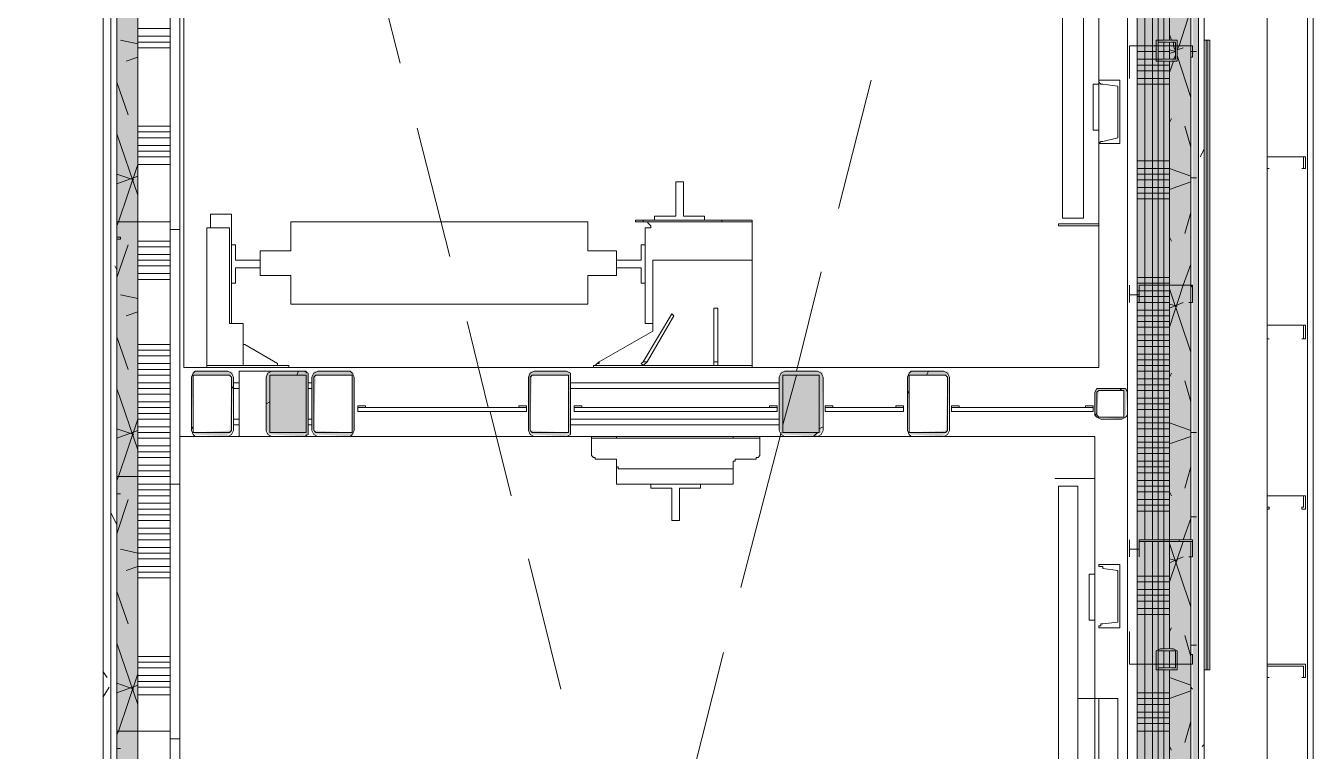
# Model space of a CAD drawing. Header units: metres. Extents: x 98 to 337, y -7 to 53.
# Drawn here: x 135.703 to 138.784, y 31.016 to 32.752 of the extents above; entities that cross this region are included whole.
import ezdxf

# ---------------------------------------------------------------- set-up
doc = ezdxf.new("R2010")
doc.units = ezdxf.units.M
doc.layers.add('PDF_Geometry', color=7, linetype='Continuous', lineweight=0, true_color=0xaaaaaa)
doc.layers.add('PDF_Solid Fills', color=7, linetype='Continuous', lineweight=0, true_color=0xffffff)

msp = doc.modelspace()

# ---------------------------------------------------------------- hatches: boundary and pattern name
at = {"layer": 'PDF_Solid Fills', "lineweight": 0, "transparency": 33554559}
h = msp.add_hatch(color=256, dxfattribs=at)
h.paths.add_polyline_path([(138.4495, 32.718), (138.4404, 32.7134), (138.4404, 32.6722), (138.4495, 32.6722), (138.4404, 32.6676), (138.4404, 31.5222), (138.4908, 31.5222), (138.4908, 35.5724), (138.4404, 35.5724), (138.4404, 34.0605), (138.4495, 34.0605), (138.4404, 34.0559), (138.4404, 34.0147), (138.4495, 34.0147), (138.4404, 34.0101), (138.4404, 32.718)])
h.paths.add_polyline_path([(138.4495, 27.055), (138.4404, 27.0504), (138.4404, 25.4835), (138.4908, 25.4835), (138.4908, 27.0962), (138.4404, 27.0962), (138.4404, 27.055)])
h.paths.add_polyline_path([(138.4495, 29.8774), (138.4404, 29.8728), (138.4404, 28.4433), (138.4495, 28.4433), (138.4404, 28.4387), (138.4404, 28.3975), (138.4495, 28.3975), (138.4404, 28.3929), (138.4404, 27.1008), (138.4908, 27.1008), (138.4908, 31.5176), (138.4404, 31.5176), (138.4404, 31.261), (138.4495, 31.261), (138.4404, 31.2565), (138.4404, 31.2152), (138.4495, 31.2152), (138.4404, 31.2107), (138.4404, 29.9232), (138.4495, 29.9232), (138.4404, 29.9186), (138.4404, 29.8774)])
h = msp.add_hatch(color=256, dxfattribs=at)
h.paths.add_polyline_path([(138.4495, 32.718), (138.4404, 32.7134), (138.4404, 32.6722), (138.4495, 32.6722), (138.4404, 32.6676), (138.4404, 31.5222), (138.4908, 31.5222), (138.4908, 35.5724), (138.4404, 35.5724), (138.4404, 34.0605), (138.4495, 34.0605), (138.4404, 34.0559), (138.4404, 34.0147), (138.4495, 34.0147), (138.4404, 34.0101), (138.4404, 32.718)])
h.paths.add_polyline_path([(138.4495, 27.055), (138.4404, 27.0504), (138.4404, 25.4835), (138.4908, 25.4835), (138.4908, 27.0962), (138.4404, 27.0962), (138.4404, 27.055)])
h.paths.add_polyline_path([(138.4495, 29.8774), (138.4404, 29.8728), (138.4404, 28.4433), (138.4495, 28.4433), (138.4404, 28.4387), (138.4404, 28.3975), (138.4495, 28.3975), (138.4404, 28.3929), (138.4404, 27.1008), (138.4908, 27.1008), (138.4908, 31.5176), (138.4404, 31.5176), (138.4404, 31.261), (138.4495, 31.261), (138.4404, 31.2565), (138.4404, 31.2152), (138.4495, 31.2152), (138.4404, 31.2107), (138.4404, 29.9232), (138.4495, 29.9232), (138.4404, 29.9186), (138.4404, 29.8774)])
for points in [[(138.4954, 25.4331), (138.5091, 25.4331), (138.5091, 35.5861), (138.4908, 35.5861), (138.4908, 35.5541), (138.4954, 35.5541)], [(135.9708, 26.1479), (135.9708, 34.8531), (135.9205, 34.8531), (135.9205, 26.0425), (135.9708, 26.0425), (135.9708, 26.1433), (135.9251, 26.1479)], [(135.9708, 26.1479), (135.9708, 34.8531), (135.9205, 34.8531), (135.9205, 26.0425), (135.9708, 26.0425), (135.9708, 26.1433), (135.9251, 26.1479)], [(136.3786, 31.7741), (136.3786, 31.9253), (136.2824, 31.9253), (136.2778, 31.9162), (136.2778, 31.7833), (136.2824, 31.7833), (136.2824, 31.7741), (136.2916, 31.7741), (136.3694, 31.7696), (136.3694, 31.7741)], [(136.4886, 31.9208), (136.484, 31.9253), (136.3924, 31.9253), (136.3878, 31.9162), (136.3878, 31.7833), (136.3924, 31.7879), (136.397, 31.9162), (136.484, 31.9162), (136.484, 31.7787), (136.397, 31.7833), (136.3924, 31.7833), (136.3924, 31.7741), (136.4016, 31.7741), (136.4795, 31.7696), (136.4795, 31.7741), (136.4886, 31.7741)], [(137.0063, 31.7741), (137.0063, 31.9253), (136.9101, 31.9253), (136.9056, 31.9162), (136.9056, 31.7833), (136.9101, 31.7879), (136.9147, 31.9162), (137.0017, 31.9162), (137.0017, 31.7787), (136.9147, 31.7833), (136.9101, 31.7833), (136.9101, 31.7741), (136.9192, 31.7741), (136.9972, 31.7696), (136.9972, 31.7741)], [(137.6111, 31.9208), (137.6065, 31.9253), (137.5103, 31.9253), (137.5057, 31.9162), (137.5057, 31.7833), (137.5103, 31.7833), (137.5103, 31.7741), (137.5194, 31.7741), (137.5974, 31.7696), (137.5974, 31.7741), (137.6065, 31.7787)]]:
    msp.add_hatch(color=256, dxfattribs=at).paths.add_polyline_path(points)
h = msp.add_hatch(color=256, dxfattribs=at)
h.paths.add_polyline_path([(138.4175, 29.9232), (138.4404, 29.9232), (138.4404, 31.2107), (138.4175, 31.2152), (138.4404, 31.2152), (138.4404, 31.2565), (138.4175, 31.261), (138.4404, 31.261), (138.4404, 32.6676), (138.4175, 32.6722), (138.4404, 32.6722), (138.4404, 32.7134), (138.4175, 32.718), (138.4404, 32.718), (138.4404, 34.0101), (138.4175, 34.0147), (138.4404, 34.0147), (138.4404, 34.0559), (138.4175, 34.0605), (138.4404, 34.0605), (138.4404, 35.522), (138.3625, 35.522), (138.3625, 27.1008), (138.4404, 27.1008), (138.4404, 28.3929), (138.4175, 28.3975), (138.4404, 28.3975), (138.4404, 28.4387), (138.4175, 28.4433), (138.4404, 28.4433), (138.4404, 29.8728), (138.4175, 29.8774), (138.4404, 29.8774), (138.4404, 29.9186)])
h.paths.add_polyline_path([(138.4404, 27.0962), (138.3625, 27.0962), (138.3625, 25.5569), (138.4404, 25.5569), (138.4404, 27.0504), (138.4175, 27.055), (138.4404, 27.055)])
h = msp.add_hatch(color=256, dxfattribs=at)
h.paths.add_polyline_path([(138.4175, 29.9232), (138.4404, 29.9232), (138.4404, 31.2107), (138.4175, 31.2152), (138.4404, 31.2152), (138.4404, 31.2565), (138.4175, 31.261), (138.4404, 31.261), (138.4404, 32.6676), (138.4175, 32.6722), (138.4404, 32.6722), (138.4404, 32.7134), (138.4175, 32.718), (138.4404, 32.718), (138.4404, 34.0101), (138.4175, 34.0147), (138.4404, 34.0147), (138.4404, 34.0559), (138.4175, 34.0605), (138.4404, 34.0605), (138.4404, 35.522), (138.3625, 35.522), (138.3625, 27.1008), (138.4404, 27.1008), (138.4404, 28.3929), (138.4175, 28.3975), (138.4404, 28.3975), (138.4404, 28.4387), (138.4175, 28.4433), (138.4404, 28.4433), (138.4404, 29.8728), (138.4175, 29.8774), (138.4404, 29.8774), (138.4404, 29.9186)])
h.paths.add_polyline_path([(138.4404, 27.0962), (138.3625, 27.0962), (138.3625, 25.5569), (138.4404, 25.5569), (138.4404, 27.0504), (138.4175, 27.055), (138.4404, 27.055)])
h = msp.add_hatch(color=256, dxfattribs=at)
h.paths.add_polyline_path([(136.1037, 31.9162), (136.0991, 31.9162), (136.0991, 31.7833)])
h.paths.add_polyline_path([(136.1954, 31.7787), (136.1999, 31.9191), (136.1999, 31.9209), (136.1954, 31.9253), (136.1037, 31.9253), (136.1037, 31.9162), (136.1954, 31.9162), (136.1908, 31.7833), (136.1037, 31.7787), (136.1083, 31.7741), (136.1862, 31.7696), (136.1862, 31.7741)])
h = msp.add_hatch(color=256, dxfattribs=at)
h.paths.add_polyline_path([(137.8173, 31.9162), (137.8127, 31.9162), (137.8127, 31.7833)])
h.paths.add_polyline_path([(137.9135, 31.9208), (137.9089, 31.9253), (137.8173, 31.9253), (137.8173, 31.9162), (137.9089, 31.9162), (137.9043, 31.7833), (137.8173, 31.7787), (137.8219, 31.7741), (137.8997, 31.7696), (137.8997, 31.7741), (137.9089, 31.7787)])
h = msp.add_hatch(color=256, dxfattribs=at)
h.paths.add_polyline_path([(138.2663, 31.82), (138.2709, 31.8154), (138.2709, 31.82)])
h.paths.add_polyline_path([(138.335, 31.82), (138.3396, 31.8842), (138.2663, 31.8842), (138.2617, 31.8796), (138.2617, 31.82), (138.2663, 31.8245), (138.2709, 31.8796), (138.3305, 31.8796), (138.3305, 31.8154)])
h.paths.add_polyline_path([(138.2755, 31.8154), (138.3257, 31.8109), (138.3259, 31.8109), (138.3259, 31.8154)])

# ---------------------------------------------------------------- linework, layer by layer
at = {"layer": 'PDF_Geometry', "lineweight": 0}
for points in [[(138.7703, 26.8397), (138.7703, 34.2941), (138.7657, 34.2941), (138.7657, 35.5953), (138.6787, 35.5953), (138.7657, 35.5953), (138.7841, 35.5953), (138.7841, 35.6869), (138.7657, 35.6869), (138.477, 35.6869), (138.193, 35.6869), (138.1746, 35.6869), (138.1746, 35.5953), (138.6741, 35.5953)], [(138.5228, 25.5843), (138.5228, 35.6045), (138.3396, 35.6045), (135.3065, 35.6045), (135.3065, 35.5541), (135.3065, 35.4212), (135.334, 35.4212), (138.3396, 35.4212), (138.3396, 34.9356), (135.8884, 34.9356), (135.8884, 34.9172), (135.8884, 34.7523), (135.8884, 26.1433)], [(138.5228, 25.5843), (138.5228, 35.6045), (138.5092, 35.6045), (138.3396, 35.6045), (138.5092, 35.6045)], [(138.5228, 35.6045), (138.5228, 25.401), (138.5228, 35.6045)], [(138.6741, 28.3791), (138.6741, 27.9759), (138.6741, 27.5682), (138.6741, 27.165), (138.6741, 26.8397), (138.7841, 26.8397), (138.7841, 34.2941), (138.7841, 35.5953), (138.7657, 35.5953), (138.6787, 35.5953)], [(133.1577, 25.4148), (133.1577, 25.5247), (133.9687, 25.5247), (133.9687, 25.4148), (138.5092, 25.4148), (138.5092, 25.4331), (138.5092, 25.5843), (138.5092, 35.5861), (138.4908, 35.5861), (138.3396, 35.5861), (135.3065, 35.5861), (138.4908, 35.5861), (138.4908, 35.5724), (138.3441, 35.5724), (138.4404, 35.5724), (138.4404, 35.5541), (138.4404, 35.522), (138.3441, 35.522), (138.3625, 35.522), (138.3625, 35.4441), (138.3441, 35.4441), (138.3625, 35.4441), (138.3625, 34.9035), (138.3625, 34.8531)], [(138.3441, 35.5724), (138.4404, 35.5724), (138.4908, 35.5724), (138.4908, 35.5541), (138.4908, 34.963), (138.4908, 34.3491), (138.4908, 34.0238), (138.4908, 33.419), (138.4908, 32.7043), (138.4908, 32.1316), (138.4908, 31.5222), (138.4908, 32.1316), (138.4908, 32.7043), (138.4908, 33.419), (138.4908, 34.0238), (138.4908, 34.3491), (138.4908, 34.963), (138.4908, 35.5541), (138.4908, 35.5861), (138.5092, 35.5861), (138.5092, 25.4331)], [(138.4908, 31.5222), (138.4908, 32.1316), (138.4908, 32.7043), (138.4908, 33.419), (138.4908, 34.0238), (138.4908, 34.3491), (138.4908, 34.963), (138.4908, 35.5541), (138.4908, 35.5724), (138.4404, 35.5724), (138.4404, 35.5541), (138.4404, 34.0605), (138.4404, 35.522), (138.3625, 35.522), (138.3441, 35.522)], [(138.4404, 34.0605), (138.4404, 35.522), (138.3625, 35.522), (138.3625, 34.0238), (138.3625, 32.7043), (138.3625, 31.2243), (138.3625, 29.9094), (138.3625, 28.3975), (138.3625, 27.1008)], [(138.3808, 31.5222), (138.3808, 32.1316), (138.3808, 32.7043), (138.3808, 33.419), (138.3808, 34.0238), (138.3808, 34.3491), (138.3808, 34.963), (138.3808, 35.522)], [(138.3992, 31.5222), (138.3992, 32.1316), (138.3992, 32.7043), (138.3992, 33.419), (138.3992, 34.0238), (138.3992, 34.3491), (138.3992, 34.963), (138.3992, 35.522)], [(138.4129, 31.5222), (138.4129, 32.1316), (138.4129, 33.419), (138.4129, 34.3491), (138.4129, 34.963), (138.4129, 35.522)], [(138.3625, 25.9921), (138.3396, 25.9921), (138.3396, 25.9783), (138.3396, 25.96), (138.3396, 25.9783), (135.9067, 25.9783), (135.9067, 25.9921), (135.9067, 26.1433), (135.9067, 34.7523), (135.9067, 34.9035), (135.9067, 34.9172), (138.3396, 34.9172), (138.3396, 34.9356)], [(138.3396, 25.9783), (138.3396, 25.9921), (135.9205, 25.9921), (135.9205, 26.0425), (135.9205, 26.1433), (135.9205, 34.7523), (135.9205, 34.8531), (135.9205, 34.9035), (138.3396, 34.9035), (138.3396, 34.9172)], [(138.3396, 26.0425), (137.7119, 26.0425), (137.1025, 26.0425), (136.4932, 26.0425), (135.9708, 26.0425), (135.9708, 26.1203), (135.9708, 26.1433), (135.9708, 26.0425), (135.9251, 26.0425), (135.9205, 26.0425), (135.9205, 34.8531), (135.9708, 34.8531), (135.9708, 34.7523), (135.9708, 34.1154), (135.9708, 34.7523), (135.9708, 34.7752), (136.0487, 34.7752), (136.0487, 34.7523), (136.0487, 34.0971)], [(136.0717, 26.2211), (136.0717, 34.7523), (136.0487, 34.7523), (136.0487, 34.0971), (136.0487, 34.7523), (136.0487, 34.7752), (138.3396, 34.7752), (138.3396, 34.7523), (138.3396, 26.1479)], [(136.0717, 26.2211), (136.0717, 34.7523), (138.2663, 34.7523)], [(138.3396, 34.7523), (138.3396, 26.1479)], [(135.9708, 34.1109), (135.9708, 33.5015), (135.9708, 32.8921), (135.9708, 32.2827), (135.9708, 31.6734), (135.9708, 31.064), (135.9708, 30.4546), (135.9708, 29.8453), (135.9708, 29.2359), (135.9708, 28.6265), (135.9708, 28.0172), (135.9708, 27.4078)], [(138.4267, 32.718), (138.4267, 34.0101)], [(138.4404, 34.0101), (138.4404, 32.718)], [(138.6741, 33.2495), (138.6741, 32.8463), (138.6741, 32.4385), (138.6741, 32.0354), (138.6741, 31.6276), (138.6741, 31.2243), (138.6741, 30.8166), (138.6741, 30.4134)], [(138.1838, 32.8188), (138.1838, 33.1212), (138.1838, 32.3285)], [(138.2343, 32.3285), (138.2343, 32.8005), (138.2343, 33.1166), (138.2343, 32.2919), (138.1838, 32.2919), (138.1838, 33.1212), (138.1838, 32.8051)], [(136.5206, 32.97), (136.5985, 32.663)], [(136.0487, 32.2645), (136.0487, 32.8692)], [(135.9708, 32.7455), (136.0487, 32.7455)], [(135.9708, 32.7272), (136.0487, 32.7272)], [(135.9708, 32.7134), (136.0487, 32.7134)], [(135.9708, 32.6997), (136.0487, 32.6997)], [(138.4267, 32.6722), (138.4267, 32.7134)], [(138.4404, 32.7134), (138.4404, 32.7043), (138.4404, 32.6722)], [(138.5228, 32.718), (138.5274, 32.718), (138.532, 32.718), (138.5366, 32.718)], [(138.5228, 32.718), (138.5228, 31.2107)], [(138.5366, 31.2107), (138.5366, 32.718)], [(138.4083, 32.6905), (138.3625, 32.6905)], [(138.4404, 32.6722), (138.3625, 32.6722)], [(138.4404, 32.6905), (138.4129, 32.6905)], [(138.4267, 31.261), (138.4267, 32.6676)], [(138.4404, 32.6676), (138.4404, 31.261)], [(138.4404, 32.6584), (138.3625, 32.6584)], [(138.4404, 32.6447), (138.3625, 32.6447)], [(137.6478, 32.3148), (137.7257, 32.6218)], [(138.2709, 32.6126), (138.2709, 32.5027), (138.2709, 32.6126), (138.2663, 32.6126), (138.2571, 32.6126), (138.2571, 32.5027), (138.2663, 32.5027), (138.2709, 32.5027)], [(138.4404, 32.6264), (138.3625, 32.6264)], [(138.4404, 32.6126), (138.3625, 32.6126)], [(138.2709, 32.5943), (138.2709, 32.5989), (138.2709, 32.5943), (138.2709, 32.5622), (138.2709, 32.5576), (138.2709, 32.5622)], [(138.2709, 32.5439), (138.2709, 32.5485), (138.2709, 32.5439), (138.2709, 32.5118), (138.2709, 32.5072), (138.2709, 32.5118)], [(135.9708, 32.5118), (136.0487, 32.5118)], [(135.9708, 32.4981), (136.0487, 32.4981)], [(135.9708, 32.4843), (136.0487, 32.4843)], [(136.6398, 32.5072), (136.7177, 32.2002)], [(135.9708, 32.466), (136.0487, 32.466)], [(135.9708, 32.4523), (136.0487, 32.4523)], [(135.9708, 32.4385), (136.0487, 32.4385)], [(135.9708, 32.4202), (136.0487, 32.4202)], [(138.4404, 32.4294), (138.3625, 32.4294)], [(138.4404, 32.411), (138.3625, 32.411)], [(138.4404, 32.3973), (138.3625, 32.3973)], [(138.4404, 32.3835), (138.3625, 32.3835)], [(138.4404, 32.3652), (138.3625, 32.3652)], [(138.2709, 32.2965), (138.2709, 32.3377), (138.2709, 32.2965)], [(138.2709, 32.3377), (138.2709, 32.2965)], [(138.2709, 32.3377), (138.2709, 32.2965)], [(138.4404, 32.3515), (138.3625, 32.3515)], [(138.4404, 32.3377), (138.3625, 32.3377)], [(136.1954, 32.0399), (136.1954, 32.3011)], [(136.1403, 32.269), (136.1449, 32.269), (136.1495, 32.269), (136.1908, 32.269), (136.1495, 32.269), (136.1449, 32.269), (136.1403, 32.269), (136.1358, 32.269)], [(137.1987, 32.269), (137.1987, 32.2736), (137.1941, 32.2781), (137.1896, 32.2827), (137.1805, 32.2827), (137.1621, 32.2827), (137.1621, 32.2873), (137.1805, 32.2873), (137.1805, 32.2827)], [(137.3453, 32.2873), (137.3729, 32.2873), (137.4324, 32.2873), (137.4416, 32.2873), (137.4416, 32.2827), (137.3683, 32.2827), (137.1805, 32.2827), (137.1621, 32.2827), (137.1621, 32.2873), (137.1805, 32.2873), (137.3683, 32.2873), (137.4416, 32.2873), (137.4416, 32.2827), (137.4416, 32.2736), (137.4416, 32.2781), (137.4416, 32.2827), (137.4416, 32.2781), (137.4416, 32.2736), (137.4416, 32.0399), (137.4416, 32.2736), (137.4416, 32.2827), (137.4416, 32.2873), (137.4324, 32.2873), (137.3729, 32.2873), (137.3453, 32.2873), (137.3683, 32.2873), (137.4416, 32.2873), (137.4416, 32.2827), (137.4324, 32.2827), (137.3729, 32.2827), (137.3087, 32.2827), (137.2491, 32.2827), (137.1896, 32.2827), (137.1941, 32.2781), (137.1987, 32.2736)], [(137.1896, 32.269), (137.1941, 32.269), (137.1987, 32.269), (137.1941, 32.269), (137.1896, 32.269), (137.185, 32.269)], [(137.3683, 32.2827), (137.3683, 32.2873)], [(135.9708, 32.2369), (136.0487, 32.2369)], [(136.0487, 31.655), (136.0487, 32.2599)], [(135.9708, 32.2232), (136.0487, 32.2232)], [(135.9708, 32.2048), (136.0487, 32.2048)], [(135.9708, 32.1911), (136.0487, 32.1911)], [(135.9708, 32.1774), (136.0487, 32.1774)], [(137.4416, 31.9483), (137.4416, 31.9437), (137.4416, 31.9391), (137.4416, 31.9345), (137.4416, 31.9391), (137.4416, 31.9437), (137.4416, 31.9483), (137.4416, 32.1911), (137.2033, 32.1911), (137.2033, 32.0216), (137.075, 31.9483), (137.0704, 31.9437), (137.0659, 31.9391), (137.0613, 31.9391), (137.0659, 31.9391), (137.0704, 31.9437), (137.075, 31.9483), (137.075, 31.9437), (137.0704, 31.9437), (137.0659, 31.9391), (137.0613, 31.9391), (137.4416, 31.9391), (137.4416, 31.9345), (137.4416, 31.9391), (137.4416, 31.9437), (137.4416, 31.9483), (137.4416, 32.1911)], [(135.9708, 32.1591), (136.0487, 32.1591)], [(135.9708, 32.1453), (136.0487, 32.1453)], [(137.547, 31.9253), (137.6065, 32.1636)], [(138.4404, 32.1499), (138.3625, 32.1499)], [(137.185, 32.0399), (137.185, 32.1361), (137.185, 32.0399), (137.1896, 32.0399), (137.1941, 32.0399), (137.1987, 32.0399), (137.2033, 32.0399), (137.2033, 32.0216), (137.075, 31.9483), (137.075, 31.9437), (137.0704, 31.9437)], [(138.3441, 32.127), (138.3441, 32.1316), (138.3441, 32.127)], [(138.4404, 32.1361), (138.3625, 32.1361)], [(138.4404, 32.1178), (138.3625, 32.1178)], [(138.4404, 32.104), (138.3671, 32.104), (138.3625, 32.104)], [(138.4404, 32.0903), (138.3625, 32.0903)], [(138.4404, 32.072), (138.3625, 32.072)], [(138.4404, 32.0582), (138.3625, 32.0582)], [(136.2228, 31.9896), (136.2228, 32.0399), (136.2228, 31.9391), (136.1633, 31.9391)], [(136.7589, 32.0445), (136.8093, 31.8383)], [(137.2033, 32.0399), (137.1987, 32.0399), (137.1941, 32.0399), (137.1896, 32.0399)], [(138.4404, 32.0445), (138.3625, 32.0445)], [(138.4404, 32.0308), (138.3625, 32.0308)], [(135.9708, 31.9896), (136.0487, 31.9896)], [(136.2732, 31.9391), (136.3054, 31.9391), (136.3054, 31.9437), (136.2274, 31.9896), (136.2228, 31.9896), (136.2274, 31.9896), (136.3054, 31.9437), (136.3054, 31.9391), (136.3328, 31.9391), (136.3328, 31.9345), (136.1358, 31.9345), (136.1358, 31.9391)], [(138.4404, 32.0124), (138.3625, 32.0124)], [(138.4404, 31.9987), (138.3625, 31.9987)], [(138.4404, 31.985), (138.3625, 31.985)], [(135.9708, 31.9758), (136.0487, 31.9758)], [(135.9708, 31.962), (136.0487, 31.962)], [(138.4404, 31.9666), (138.3625, 31.9666)], [(138.4404, 31.9529), (138.3625, 31.9529)], [(135.9708, 31.9437), (136.0487, 31.9437)], [(135.9708, 31.9299), (136.0487, 31.9299)], [(136.177, 31.9391), (136.1587, 31.9391), (136.1495, 31.9391), (136.1449, 31.9391), (136.1403, 31.9391)], [(136.1587, 31.9391), (136.1541, 31.9391), (136.1587, 31.9391)], [(136.1587, 31.9345), (136.1541, 31.9345), (136.1587, 31.9345)], [(136.1587, 31.9345), (136.1541, 31.9345), (136.1587, 31.9345)], [(136.177, 31.9391), (136.1816, 31.9391), (136.177, 31.9391)], [(136.177, 31.9345), (136.1816, 31.9345), (136.177, 31.9345)], [(136.177, 31.9345), (136.1816, 31.9345), (136.177, 31.9345)], [(136.374, 31.9208), (136.374, 31.9253), (136.2137, 31.9253), (136.2137, 31.9208), (136.2137, 31.9162), (136.2137, 31.9116), (136.2137, 31.7833), (136.2137, 31.7787), (136.2137, 31.7741), (136.2137, 31.7696), (136.374, 31.7696), (136.2137, 31.7696), (136.374, 31.7696)], [(136.374, 31.9253), (136.2137, 31.9253)], [(136.2228, 31.9345), (136.2183, 31.9345), (136.2228, 31.9345)], [(136.2228, 31.9345), (136.2183, 31.9345), (136.2228, 31.9345)], [(136.3512, 31.9162), (136.3557, 31.9253)], [(137.0613, 31.9345), (137.0613, 31.9391), (137.0613, 31.9345)], [(137.0613, 31.9345), (137.0613, 31.9391), (137.0613, 31.9345)], [(137.0979, 31.9391), (137.1392, 31.9391)], [(137.1392, 31.9391), (137.1438, 31.9391), (137.1392, 31.9391)], [(137.1805, 31.9483), (137.1896, 31.9483)], [(137.3499, 31.9483), (137.3591, 31.9483)], [(137.4095, 31.9391), (137.405, 31.9391), (137.4095, 31.9391)], [(137.4095, 31.9345), (137.405, 31.9345), (137.4095, 31.9345)], [(137.4095, 31.9345), (137.405, 31.9345), (137.4095, 31.9345)], [(137.8585, 31.9162), (137.8631, 31.9253)], [(138.4404, 31.9391), (138.3625, 31.9391)], [(138.4404, 31.9253), (138.3625, 31.9253)], [(135.9708, 31.9162), (136.0487, 31.9162)], [(135.9708, 31.8979), (136.0487, 31.8979)], [(136.2, 31.8842), (136.2, 31.8979), (136.2137, 31.8979), (136.2, 31.8979)], [(136.2137, 31.9208), (136.2137, 31.9162), (136.2137, 31.9116), (136.2137, 31.7833), (136.2137, 31.7787), (136.2137, 31.7741)], [(136.2137, 31.8979), (136.2137, 31.9116), (136.2137, 31.9162), (136.2137, 31.9208), (136.2137, 31.9162), (136.2137, 31.9116)], [(136.2137, 31.8979), (136.2137, 31.9116)], [(137.5057, 31.8979), (137.0063, 31.8979)], [(137.5149, 31.7971), (137.547, 31.9162)], [(138.4404, 31.907), (138.3625, 31.907)], [(138.4404, 31.8933), (138.3625, 31.8933)], [(135.9708, 31.8842), (136.0487, 31.8842)], [(135.9708, 31.8704), (136.0487, 31.8704)], [(136.1954, 31.8842), (136.2, 31.8887)], [(136.2137, 31.8109), (136.2137, 31.8842)], [(136.2137, 31.8109), (136.2137, 31.8842)], [(136.2137, 31.8109), (136.2137, 31.8842)], [(136.2137, 31.8109), (136.2137, 31.8842)], [(137.0063, 31.8842), (137.5057, 31.8842)], [(137.8127, 31.8704), (137.8173, 31.8796)], [(138.3213, 31.8796), (138.3259, 31.8842)], [(138.4404, 31.8796), (138.3625, 31.8796)], [(135.9708, 31.8521), (136.0487, 31.8521)], [(135.9708, 31.8383), (136.0487, 31.8383)], [(136.2778, 31.8475), (136.287, 31.8521)], [(138.4404, 31.8475), (138.3625, 31.8475)], [(138.4404, 31.8337), (138.3625, 31.8337)], [(135.9708, 31.8245), (136.0487, 31.8245)], [(135.9708, 31.8109), (136.0487, 31.8109)], [(136.2, 31.7971), (136.2, 31.8109), (136.2137, 31.8109), (136.2, 31.8109)], [(136.8139, 31.8291), (136.8643, 31.6276)], [(137.5057, 31.8109), (137.0063, 31.8109)], [(138.2617, 31.82), (138.2663, 31.8245)], [(138.4404, 31.8154), (138.3625, 31.8154)], [(138.4404, 31.8017), (138.3625, 31.8017)], [(135.9708, 31.7925), (136.0487, 31.7925)], [(135.9708, 31.7787), (136.0487, 31.7787)], [(136.0991, 31.7879), (136.1037, 31.7925)], [(136.2137, 31.7833), (136.2137, 31.7787), (136.2137, 31.7741), (136.2137, 31.7787), (136.2137, 31.7833), (136.2137, 31.7971)], [(136.2137, 31.7833), (136.2137, 31.7971)], [(136.2137, 31.7833), (136.2137, 31.7787), (136.2137, 31.7741), (136.2137, 31.7787), (136.2137, 31.7833), (136.2137, 31.7971)], [(136.2137, 31.7833), (136.2137, 31.7971)], [(136.2137, 31.7696), (136.374, 31.7696), (136.374, 31.7741)], [(137.0063, 31.7971), (137.5057, 31.7971)], [(137.1117, 31.7147), (137.0659, 31.7147), (137.0659, 31.7192), (137.0613, 31.7192), (137.0567, 31.7238), (137.0567, 31.7605), (137.0567, 31.765), (137.0567, 31.7696), (137.0567, 31.765), (137.0567, 31.7696), (137.0567, 31.765), (137.0567, 31.7605)], [(137.1117, 31.7696), (137.1163, 31.7696), (137.1117, 31.7696)], [(137.1117, 31.7696), (137.1163, 31.7696), (137.1117, 31.7696)], [(137.405, 31.7696), (137.4004, 31.7696), (137.405, 31.7696)], [(137.405, 31.7696), (137.4004, 31.7696), (137.405, 31.7696)], [(137.4599, 31.7605), (137.4599, 31.765), (137.4599, 31.7696), (137.4599, 31.765), (137.4599, 31.7696), (137.4599, 31.765), (137.4599, 31.7605), (137.4599, 31.7238), (137.4554, 31.7192), (137.4508, 31.7192), (137.4508, 31.7147), (137.405, 31.7147)], [(137.4141, 31.4076), (137.5103, 31.7787)], [(137.5882, 31.7696), (137.5974, 31.7787)], [(137.6019, 31.7879), (137.6111, 31.7925)], [(138.4404, 31.7879), (138.3625, 31.7879)], [(138.4404, 31.7696), (138.3625, 31.7696)], [(135.9708, 31.765), (136.0487, 31.765)], [(135.9708, 31.7467), (136.0487, 31.7467)], [(137.1071, 31.765), (137.0796, 31.765)], [(137.1117, 31.765), (137.1163, 31.765), (137.1117, 31.765)], [(137.405, 31.765), (137.4004, 31.765), (137.405, 31.765)], [(137.437, 31.765), (137.4095, 31.765)], [(138.4404, 31.7559), (138.3625, 31.7559)], [(138.4404, 31.7421), (138.3625, 31.7421)], [(135.9708, 31.7329), (136.0487, 31.7329)], [(137.1163, 31.6596), (137.1163, 31.6642), (137.1163, 31.6688), (137.1163, 31.7101), (137.1163, 31.7009)], [(137.1163, 31.7101), (137.1163, 31.6688), (137.1163, 31.6642), (137.1163, 31.6596), (137.1163, 31.655), (137.3958, 31.655), (137.3958, 31.6596), (137.3958, 31.6642), (137.3958, 31.6688), (137.3958, 31.7101), (137.3958, 31.6688), (137.3958, 31.6642), (137.3958, 31.6596)], [(137.3958, 31.7009), (137.3958, 31.7101), (137.4004, 31.7101)], [(138.4404, 31.7283), (138.3625, 31.7283)], [(138.4404, 31.7101), (138.3625, 31.7101)], [(135.9708, 31.7009), (136.0487, 31.7009)], [(135.9708, 31.6871), (136.0487, 31.6871)], [(138.4404, 31.6963), (138.3625, 31.6963)], [(138.4404, 31.6825), (138.3625, 31.6825)], [(135.9708, 31.6734), (136.0487, 31.6734)], [(135.9708, 31.655), (136.0487, 31.655)], [(136.0487, 31.0457), (136.0487, 31.6504)], [(138.1746, 31.1419), (138.1746, 30.8257), (138.1746, 31.6504), (138.2205, 31.6504), (138.2205, 30.8257), (138.2205, 30.2622), (138.2205, 30.8257), (138.2205, 31.1419), (138.2709, 31.1419), (138.2709, 30.5554)], [(138.2617, 31.6093), (138.2617, 31.6459), (138.2617, 31.6093)], [(138.2617, 31.6459), (138.2617, 31.6093)], [(138.2617, 31.6459), (138.2617, 31.6093)], [(138.4404, 31.6642), (138.3625, 31.6642)], [(138.4404, 31.6504), (138.3625, 31.6504)], [(135.9708, 31.6413), (136.0487, 31.6413)], [(135.9708, 31.6276), (136.0487, 31.6276)], [(138.1746, 31.6184), (138.1746, 30.8257), (138.1746, 31.1236)], [(138.2709, 31.0915), (138.2709, 31.1419), (138.2205, 31.1419), (138.2205, 31.6184)], [(138.4404, 31.6367), (138.3625, 31.6367)], [(138.4404, 31.6184), (138.3625, 31.6184)], [(135.9708, 31.6093), (136.0487, 31.6093)], [(135.9708, 31.5955), (136.0487, 31.5955)], [(138.4404, 31.6047), (138.3625, 31.6047)], [(138.4404, 31.5909), (138.3625, 31.5909)], [(135.9708, 31.5818), (136.0487, 31.5818)], [(135.9708, 31.568), (136.0487, 31.568)], [(135.9708, 31.5496), (136.0487, 31.5496)], [(135.9708, 31.5359), (136.0487, 31.5359)], [(135.9708, 31.5222), (136.0487, 31.5222)], [(138.3441, 31.5176), (138.3441, 31.5222), (138.3441, 31.5176)], [(138.4633, 31.5176), (138.4633, 31.5222)], [(135.9708, 31.5038), (136.0487, 31.5038)], [(138.4908, 27.1008), (138.4908, 27.1925), (138.4908, 27.8018), (138.4908, 28.3975), (138.4908, 28.7228), (138.4908, 29.3321), (138.4908, 29.9094), (138.4908, 30.0102), (138.4908, 30.6196), (138.4908, 31.2243), (138.4908, 31.5176)], [(135.9708, 31.4901), (136.0487, 31.4901)], [(135.9708, 31.4764), (136.0487, 31.4764)], [(136.9056, 31.4764), (136.9834, 31.1648)], [(135.9708, 31.458), (136.0487, 31.458)], [(135.9708, 31.4443), (136.0487, 31.4443)], [(135.9708, 31.4306), (136.0487, 31.4306)], [(138.2617, 31.4397), (138.2617, 31.3298), (138.2617, 31.4397), (138.2571, 31.4397), (138.2479, 31.4397), (138.2479, 31.3298), (138.2571, 31.3298), (138.2617, 31.3298)], [(138.2617, 31.4306), (138.2617, 31.4352), (138.2617, 31.4306), (138.2617, 31.4031), (138.2617, 31.3985), (138.2617, 31.4031)], [(138.4404, 31.4352), (138.3625, 31.4352)], [(138.4404, 31.4214), (138.3625, 31.4214)], [(138.4404, 31.4031), (138.3625, 31.4031)], [(138.2617, 31.3847), (138.2617, 31.3527), (138.2617, 31.3481), (138.2617, 31.3527)], [(138.4404, 31.3893), (138.3625, 31.3893)], [(138.4404, 31.3755), (138.3625, 31.3755)], [(138.4404, 31.3572), (138.3625, 31.3572)], [(138.4404, 31.3435), (138.3625, 31.3435)], [(137.295, 30.9449), (137.3729, 31.2519)], [(138.4267, 31.2152), (138.4267, 31.2565)], [(138.4404, 31.2565), (138.4404, 31.2243), (138.4404, 31.2152)], [(135.9708, 31.2427), (136.0487, 31.2427)], [(135.9708, 31.2289), (136.0487, 31.2289)], [(135.9708, 31.2152), (136.0487, 31.2152)], [(135.9708, 31.1969), (136.0487, 31.1969)], [(135.9708, 31.1831), (136.0487, 31.1831)], [(138.4267, 29.9232), (138.4267, 31.2107)], [(138.4404, 31.2107), (138.4404, 29.9232)], [(138.5366, 31.2107), (138.532, 31.2107), (138.5274, 31.2107), (138.5228, 31.2107)], [(135.9708, 31.1694), (136.0487, 31.1694)], [(138.4404, 31.1557), (138.3625, 31.1557)], [(135.9708, 31.1511), (136.0487, 31.1511)], [(138.2709, 31.1419), (138.3167, 31.1419), (138.3167, 30.5554)], [(138.4404, 31.1419), (138.3625, 31.1419)], [(138.4404, 31.1281), (138.3625, 31.1281)], [(138.4404, 31.1098), (138.3625, 31.1098)], [(138.4404, 31.0961), (138.3625, 31.0961)], [(138.4404, 31.0823), (138.3625, 31.0823)], [(138.4404, 31.064), (138.3625, 31.064)], [(136.0487, 30.4363), (136.0487, 31.0411)]]:
    msp.add_lwpolyline(points, dxfattribs=at)
for points in [[(138.5092, 35.6045), (138.5092, 25.4148), (138.5228, 25.4148), (138.5228, 35.6045)], [(135.9067, 25.9783), (135.9067, 34.9172), (135.8884, 34.9172), (135.8884, 25.9783)], [(135.9067, 34.9035), (135.9067, 25.9921), (135.9205, 25.9921), (135.9205, 34.9035)], [(138.3441, 34.7752), (138.3625, 34.7752), (138.3625, 34.0238), (138.3625, 32.7043), (138.3625, 31.2243), (138.3625, 29.9094), (138.3625, 28.3975), (138.3625, 27.1008), (138.3625, 28.3975), (138.3625, 29.9094), (138.3625, 31.2243), (138.3625, 32.7043), (138.3625, 34.0238), (138.3625, 34.7752)], [(138.2709, 34.6332), (138.2709, 31.9345), (136.0808, 31.9345), (136.0808, 34.6332), (138.2709, 34.6332), (138.2709, 31.9345), (136.0808, 31.9345), (136.0808, 34.6332)], [(135.9708, 34.1109), (135.9708, 33.5015), (135.9708, 32.8921), (135.9708, 32.2827), (135.9708, 31.6734), (135.9708, 31.064), (135.9708, 30.4546), (135.9708, 29.8453), (135.9708, 29.2359), (135.9708, 28.6265), (135.9708, 28.0172), (135.9708, 27.4078), (135.9708, 28.0172), (135.9708, 28.6265), (135.9708, 29.2359), (135.9708, 29.8453), (135.9708, 30.4546), (135.9708, 31.064), (135.9708, 31.6734), (135.9708, 32.2827), (135.9708, 32.8921), (135.9708, 33.5015)], [(138.4404, 34.0101), (138.4404, 32.718)], [(136.0487, 32.2645), (136.0487, 32.8692)], [(138.4908, 32.7913), (138.4633, 32.7043), (138.4587, 32.6951), (138.4725, 32.6997), (138.4587, 32.6951), (138.4633, 32.7043)], [(138.4404, 32.7318), (138.4449, 32.718)], [(135.9297, 32.718), (135.9708, 32.7089)], [(138.4954, 32.6768), (138.4908, 32.6768), (138.4908, 32.7043), (138.3441, 32.7043), (138.3441, 32.6264), (138.3441, 32.7043), (138.4954, 32.7043)], [(138.4587, 32.6768), (138.4587, 32.7089), (138.4587, 32.718), (138.4495, 32.718), (138.4175, 32.718), (138.4083, 32.718), (138.4083, 32.7089), (138.4083, 32.6768), (138.4083, 32.6676), (138.4175, 32.6676), (138.4495, 32.6676), (138.4587, 32.6676)], [(138.4541, 32.6768), (138.4541, 32.6722), (138.4495, 32.6722), (138.4175, 32.6722), (138.4129, 32.6722), (138.4129, 32.6768), (138.4129, 32.7089), (138.4129, 32.7134), (138.4175, 32.7134), (138.4495, 32.7134), (138.4541, 32.7134), (138.4541, 32.7089)], [(138.4404, 32.6951), (138.4541, 32.6905), (138.4495, 32.7043), (138.4495, 32.7134), (138.4495, 32.7043), (138.4541, 32.6905), (138.4404, 32.6859), (138.4541, 32.6905)], [(138.4404, 32.7134), (138.4404, 32.7043), (138.4404, 32.6722), (138.4404, 32.7043)], [(138.4908, 32.7226), (138.4908, 32.718)], [(138.5228, 31.2107), (138.5274, 31.2107), (138.532, 31.2107), (138.5366, 31.2107), (138.5366, 32.718), (138.532, 32.718), (138.5274, 32.718), (138.5228, 32.718)], [(138.5228, 31.2107), (138.5228, 32.718)], [(138.532, 32.718), (138.532, 31.2107), (138.532, 32.718), (138.5274, 32.718), (138.5274, 31.2107), (138.5274, 32.718)], [(138.532, 31.2107), (138.5274, 31.2107), (138.5274, 32.718), (138.5274, 31.2107)], [(135.9708, 32.6768), (135.9434, 32.6676)], [(138.4495, 32.6676), (138.4404, 32.6401)], [(138.4404, 32.6676), (138.4404, 31.261)], [(138.4541, 32.6814), (138.4495, 32.6722)], [(138.4587, 32.6814), (138.4908, 32.5806)], [(138.5046, 32.6905), (138.4908, 32.6905)], [(135.9205, 32.6172), (135.9479, 32.5394)], [(138.2709, 32.4706), (138.2755, 32.4751), (138.2801, 32.4751), (138.3167, 32.4843), (138.3167, 32.608), (138.2801, 32.6126), (138.2755, 32.6126), (138.2709, 32.6172), (138.2709, 32.6218), (138.3213, 32.6218), (138.3213, 32.4706)], [(138.4908, 32.6034), (138.4908, 32.608)], [(138.4449, 32.5302), (138.4404, 32.521)], [(138.477, 32.5118), (138.4908, 32.4614)], [(135.9205, 32.4935), (135.9708, 32.3469)], [(138.5137, 32.4385), (138.5228, 32.4569)], [(135.9708, 32.4202), (135.9251, 32.2827), (135.9205, 32.2736), (135.9251, 32.2827)], [(138.7657, 32.411), (138.7657, 32.4385), (138.7611, 32.4385), (138.6741, 32.4385), (138.6741, 32.411), (138.6787, 32.411), (138.6741, 32.411), (138.6741, 32.4385), (138.7611, 32.4385), (138.7611, 32.411), (138.7565, 32.411)], [(135.9205, 32.3973), (135.9617, 32.3835)], [(135.9708, 32.3927), (135.9205, 32.3743)], [(138.4404, 32.411), (138.4908, 32.3927)], [(138.5046, 32.3881), (138.4908, 32.3881)], [(137.2767, 32.3789), (137.2583, 32.3789), (137.2583, 32.2965), (137.2079, 32.2965), (137.2079, 32.2873), (137.327, 32.2873), (137.327, 32.2965), (137.2767, 32.2965)], [(138.4908, 32.3789), (138.4404, 32.3607)], [(138.1746, 32.2736), (138.2709, 32.2736), (138.2709, 32.3469), (138.2709, 32.2781), (138.1746, 32.2781)], [(138.2709, 32.3377), (138.2709, 32.2965)], [(138.2709, 32.2965), (138.2709, 32.3377)], [(136.1449, 32.269), (136.1449, 32.3011), (136.1816, 32.3011), (136.1862, 32.3011), (136.1908, 32.3011), (136.1954, 32.3011), (136.1908, 32.3011), (136.1862, 32.3011), (136.1816, 32.3011), (136.1449, 32.3011)], [(138.4908, 32.3057), (138.477, 32.2553)], [(136.0487, 32.2415), (136.0487, 32.2645), (136.0717, 32.2645), (136.0717, 32.2827), (136.0717, 32.2461), (136.0717, 32.2507), (136.0717, 32.2461), (136.0717, 32.2415), (136.0717, 32.2461), (136.0717, 32.2827), (136.0717, 32.2645), (136.0487, 32.2645), (136.0487, 32.2827), (135.9251, 32.2827), (135.9205, 32.2827), (135.9205, 32.2461), (135.9205, 32.2415), (135.9251, 32.2415), (135.9297, 32.2415), (135.9297, 32.2461), (135.9251, 32.2461), (135.9205, 32.2461), (135.9205, 32.2827), (136.0487, 32.2827)], [(136.3328, 31.9391), (136.1358, 31.9391), (136.1358, 32.269), (136.1358, 31.9391), (136.1358, 31.9345), (136.3328, 31.9345)], [(136.1908, 32.269), (136.1908, 32.0399), (136.2228, 32.0399), (136.1908, 32.0399)], [(137.0476, 32.214), (137.0476, 32.2827), (136.3374, 32.2827), (136.3374, 32.214), (136.2641, 32.214), (136.2641, 32.1545), (136.3374, 32.1545), (136.3374, 32.0858), (137.0476, 32.0858), (137.0476, 32.1545), (137.1163, 32.1545), (137.1163, 32.214)], [(137.185, 32.2278), (137.185, 32.269)], [(136.0487, 31.655), (136.0487, 32.2599)], [(138.4404, 32.2461), (138.4449, 32.2369)], [(135.9479, 32.2278), (135.9205, 32.1499)], [(136.2641, 32.1911), (136.2046, 32.1911), (136.2046, 32.2278), (136.1954, 32.2278), (136.1954, 32.1361), (136.2046, 32.1361), (136.2046, 32.1728), (136.2641, 32.1728)], [(137.1163, 32.1728), (137.1759, 32.1728), (137.1759, 32.1361), (137.185, 32.1361), (137.185, 32.2278), (137.1759, 32.2278), (137.1759, 32.1911), (137.1163, 32.1911)], [(135.9159, 32.1774), (135.9205, 32.1682)], [(138.4908, 32.1819), (138.4725, 32.1316), (138.4404, 32.0308), (138.4725, 32.1316)], [(135.9297, 32.1086), (135.9708, 32.0994)], [(138.3671, 32.1086), (138.3441, 32.1086), (138.3441, 32.127), (138.3441, 32.0903), (138.3441, 32.0949), (138.3441, 32.0903), (138.3441, 32.127), (138.3441, 32.1086), (138.3671, 32.1086), (138.3671, 32.127), (138.3671, 32.1316), (138.4908, 32.1316), (138.4954, 32.1316), (138.4954, 32.127), (138.4954, 32.0903), (138.4908, 32.0903), (138.4862, 32.0903), (138.4908, 32.0903), (138.4954, 32.0903), (138.4954, 32.127), (138.4908, 32.1316), (138.3671, 32.1316), (138.3671, 32.127), (138.3671, 32.0903)], [(138.4404, 32.1224), (138.4908, 31.9712)], [(138.4908, 32.1132), (138.4908, 32.1086)], [(137.3591, 31.9391), (137.3499, 31.9391), (137.3499, 31.9483), (137.3499, 32.0766), (137.3591, 32.0766), (137.3591, 31.9483)], [(138.4725, 32.0903), (138.4404, 32.0766)], [(138.4404, 32.0858), (138.4587, 32.0812)], [(135.9708, 32.0674), (135.9434, 32.0582)], [(137.1805, 31.9391), (137.1759, 31.9437), (137.1805, 31.9483), (137.2491, 32.0628), (137.2537, 32.0582), (137.1896, 31.9483)], [(136.1954, 32.0399), (136.2228, 32.0399), (136.2228, 31.9896), (136.2228, 32.0399)], [(138.7657, 32.0032), (138.7657, 32.0308), (138.7657, 32.0354), (138.7611, 32.0354), (138.6741, 32.0354), (138.6741, 32.0308), (138.6741, 32.0032), (138.6787, 32.0032), (138.6741, 32.0032), (138.6741, 32.0308), (138.6741, 32.0354), (138.7611, 32.0354), (138.7611, 32.0308), (138.7611, 32.0032), (138.7565, 32.0032)], [(135.9205, 32.0078), (135.9479, 31.9299)], [(136.2274, 31.9896), (136.2228, 31.9896), (136.2274, 31.9896), (136.3054, 31.9437), (136.3054, 31.9391), (136.3054, 31.9437)], [(136.0991, 31.7833), (136.1037, 31.7741), (136.1083, 31.7696), (136.1862, 31.7696), (136.1954, 31.7741), (136.2, 31.7833), (136.2, 31.9116), (136.1954, 31.9208), (136.1862, 31.9253), (136.1083, 31.9253), (136.1037, 31.9208), (136.0991, 31.9116)], [(136.177, 31.9345), (136.1587, 31.9345)], [(136.2137, 31.9253), (136.374, 31.9253)], [(136.3786, 31.9116), (136.3786, 31.9208), (136.3694, 31.9253), (136.2916, 31.9253), (136.2824, 31.9208), (136.2778, 31.9116), (136.2778, 31.7833), (136.2824, 31.7741), (136.2916, 31.7696), (136.3694, 31.7696), (136.3786, 31.7741), (136.3786, 31.7833)], [(136.2916, 31.9253), (136.3694, 31.9253)], [(136.3878, 31.7833), (136.3924, 31.7741), (136.4016, 31.7696), (136.4795, 31.7696), (136.484, 31.7741), (136.4886, 31.7833), (136.4886, 31.9116), (136.484, 31.9208), (136.4795, 31.9253), (136.4016, 31.9253), (136.3924, 31.9208), (136.3878, 31.9116)], [(136.9056, 31.7833), (136.9101, 31.7741), (136.9192, 31.7696), (136.9972, 31.7696), (137.0063, 31.7741), (137.0063, 31.7833), (137.0063, 31.9116), (137.0063, 31.9208), (136.9972, 31.9253), (136.9192, 31.9253), (136.9101, 31.9208), (136.9056, 31.9116)], [(137.4416, 31.9345), (137.0613, 31.9345)], [(137.0979, 31.9345), (137.1392, 31.9345), (137.1438, 31.9345), (137.1392, 31.9345), (137.1438, 31.9345), (137.1392, 31.9345)], [(137.5057, 31.7833), (137.5103, 31.7741), (137.5194, 31.7696), (137.5974, 31.7696), (137.6065, 31.7741), (137.6111, 31.7833), (137.6111, 31.9116), (137.6065, 31.9208), (137.5974, 31.9253), (137.5194, 31.9253), (137.5103, 31.9208), (137.5057, 31.9116)], [(137.8127, 31.7833), (137.8173, 31.7741), (137.8219, 31.7696), (137.8997, 31.7696), (137.9089, 31.7741), (137.9135, 31.7833), (137.9135, 31.9116), (137.9089, 31.9208), (137.8997, 31.9253), (137.8219, 31.9253), (137.8173, 31.9208), (137.8127, 31.9116)], [(136.1862, 31.7787), (136.1083, 31.7787), (136.1037, 31.7787), (136.1037, 31.7833), (136.1037, 31.9116), (136.1037, 31.9162), (136.1083, 31.9162), (136.1862, 31.9162), (136.1908, 31.9162), (136.1954, 31.9116), (136.1954, 31.7833), (136.1908, 31.7787)], [(136.2137, 31.9116), (136.2137, 31.8979), (136.2137, 31.9116), (136.2137, 31.9162), (136.2137, 31.9208), (136.2137, 31.9162)], [(136.2137, 31.9116), (136.2137, 31.8979), (136.2137, 31.9116), (136.2137, 31.9162), (136.2137, 31.9208), (136.2137, 31.9162)], [(136.2916, 31.9162), (136.3694, 31.9162), (136.374, 31.9162), (136.374, 31.9116), (136.374, 31.7833), (136.374, 31.7787), (136.3694, 31.7787), (136.2916, 31.7787), (136.287, 31.7787), (136.287, 31.7833), (136.287, 31.9116), (136.287, 31.9162)], [(136.3786, 31.9162), (136.3786, 31.9116), (136.3786, 31.8979), (136.3786, 31.9116)], [(136.3786, 31.8979), (136.3878, 31.8979)], [(136.4795, 31.7787), (136.4016, 31.7787), (136.397, 31.7787), (136.3924, 31.7833), (136.3924, 31.9116), (136.397, 31.9162), (136.4016, 31.9162), (136.4795, 31.9162), (136.484, 31.9162), (136.484, 31.9116), (136.484, 31.7833), (136.484, 31.7787)], [(136.9972, 31.7787), (136.9192, 31.7787), (136.9147, 31.7787), (136.9101, 31.7833), (136.9101, 31.9116), (136.9147, 31.9162), (136.9192, 31.9162), (136.9972, 31.9162), (137.0017, 31.9162), (137.0017, 31.9116), (137.0017, 31.7833), (137.0017, 31.7787)], [(137.0063, 31.8842), (137.5057, 31.8842), (137.5057, 31.8979), (137.0063, 31.8979)], [(137.5974, 31.7787), (137.5194, 31.7787), (137.5149, 31.7787), (137.5149, 31.7833), (137.5149, 31.9116), (137.5149, 31.9162), (137.5194, 31.9162), (137.5974, 31.9162), (137.6019, 31.9162), (137.6019, 31.9116), (137.6019, 31.7833), (137.6019, 31.7787)], [(137.8997, 31.7787), (137.8219, 31.7787), (137.8173, 31.7787), (137.8173, 31.7833), (137.8173, 31.9116), (137.8173, 31.9162), (137.8219, 31.9162), (137.8997, 31.9162), (137.9043, 31.9162), (137.9089, 31.9116), (137.9089, 31.7833), (137.9043, 31.7787)], [(138.4449, 31.9208), (138.4404, 31.9116)], [(138.477, 31.9025), (138.4908, 31.8521)], [(135.9205, 31.8842), (135.9708, 31.7375)], [(136.2137, 31.8842), (136.2, 31.8842)], [(136.2137, 31.8842), (136.2137, 31.8109)], [(136.3878, 31.8842), (136.3786, 31.8842)], [(136.3786, 31.8842), (136.3786, 31.8109)], [(138.3396, 31.875), (138.335, 31.8842), (138.3259, 31.8842), (138.2755, 31.8842), (138.2663, 31.8842), (138.2617, 31.875), (138.2617, 31.82), (138.2663, 31.8154), (138.2755, 31.8109), (138.3259, 31.8109), (138.335, 31.8154), (138.3396, 31.82)], [(138.2755, 31.8796), (138.3259, 31.8796), (138.3305, 31.8796), (138.3305, 31.875), (138.3305, 31.82), (138.3305, 31.8154), (138.3259, 31.8154), (138.2755, 31.8154), (138.2709, 31.8154), (138.2663, 31.82), (138.2663, 31.875), (138.2709, 31.8796)], [(138.3625, 31.8612), (138.4404, 31.8612)], [(136.5161, 31.8429), (136.4978, 31.8429), (136.4978, 31.8383), (136.5161, 31.8383)], [(136.901, 31.8383), (136.4978, 31.8383), (136.4978, 31.8291), (136.901, 31.8291)], [(136.901, 31.8429), (136.8826, 31.8429), (136.8826, 31.8383), (136.901, 31.8383)], [(137.0155, 31.8429), (137.0155, 31.8383), (137.0155, 31.8429), (137.0338, 31.8429), (137.0338, 31.8383), (137.0338, 31.8429)], [(137.0338, 31.8429), (137.0155, 31.8429), (137.0155, 31.8383), (137.0338, 31.8383)], [(137.5012, 31.8383), (137.0155, 31.8383), (137.0155, 31.8291), (137.5012, 31.8291)], [(137.5012, 31.8383), (137.5012, 31.8291), (137.0155, 31.8291), (137.0155, 31.8383)], [(137.5012, 31.8383), (137.5012, 31.8291), (137.0155, 31.8291), (137.0155, 31.8383)], [(137.4828, 31.8429), (137.4828, 31.8383), (137.4828, 31.8429), (137.5012, 31.8429), (137.5012, 31.8383), (137.5012, 31.8429)], [(137.5012, 31.8429), (137.4828, 31.8429), (137.4828, 31.8383), (137.5012, 31.8383)], [(137.634, 31.8429), (137.6157, 31.8429), (137.6157, 31.8383), (137.634, 31.8383)], [(137.6157, 31.8291), (137.8035, 31.8291), (137.8035, 31.8383), (137.6157, 31.8383)], [(137.8035, 31.8429), (137.7852, 31.8429), (137.7852, 31.8383), (137.8035, 31.8383)], [(137.9364, 31.8429), (137.9181, 31.8429), (137.9181, 31.8383), (137.9364, 31.8383)], [(137.9181, 31.8291), (138.2571, 31.8291), (138.2571, 31.8383), (137.9181, 31.8383)], [(138.2571, 31.8429), (138.2388, 31.8429), (138.2388, 31.8383), (138.2571, 31.8383)], [(135.9708, 31.8109), (135.9251, 31.6734), (135.9205, 31.6642), (135.9251, 31.6734)], [(136.3786, 31.8109), (136.3878, 31.8109)], [(137.0063, 31.7971), (137.5057, 31.7971), (137.5057, 31.8109), (137.0063, 31.8109)], [(138.4404, 31.8017), (138.4908, 31.7833)], [(135.9205, 31.7879), (135.9617, 31.7741)], [(135.9708, 31.7833), (135.9205, 31.765)], [(138.2617, 31.7696), (138.2617, 29.0709), (136.0717, 29.0709), (136.0717, 31.7696), (138.2617, 31.7696), (138.2617, 29.0709), (136.0717, 29.0709), (136.0717, 31.7696)], [(136.2137, 31.7971), (136.2, 31.7971)], [(136.2137, 31.7971), (136.2137, 31.7833), (136.2137, 31.7787), (136.2137, 31.7741), (136.2137, 31.7787), (136.2137, 31.7833)], [(136.3694, 31.7696), (136.2916, 31.7696)], [(136.3878, 31.7971), (136.3786, 31.7971)], [(136.3786, 31.7971), (136.3786, 31.7833), (136.3786, 31.7787), (136.3786, 31.7833)], [(137.4599, 31.7696), (137.4554, 31.7696), (137.4508, 31.7696), (137.405, 31.7696), (137.4004, 31.7696), (137.3958, 31.7696), (137.3912, 31.7696), (137.1255, 31.7696), (137.1209, 31.7696), (137.1163, 31.7696), (137.1117, 31.7696), (137.0659, 31.7696), (137.0613, 31.7696), (137.0567, 31.7696), (137.0613, 31.7696), (137.0659, 31.7696), (137.1117, 31.7696), (137.1163, 31.7696), (137.1209, 31.7696), (137.1255, 31.7696), (137.3912, 31.7696), (137.3958, 31.7696), (137.4004, 31.7696), (137.405, 31.7696), (137.4508, 31.7696), (137.4554, 31.7696)], [(137.1071, 31.7696), (137.0796, 31.7696)], [(137.1163, 31.765), (137.1163, 31.7696)], [(137.3958, 31.7696), (137.3958, 31.765)], [(137.437, 31.7696), (137.4095, 31.7696)], [(138.4908, 31.7696), (138.4404, 31.7513)], [(138.5046, 31.7787), (138.4908, 31.7787)], [(137.1255, 31.6917), (137.1209, 31.6917), (137.1209, 31.6963), (137.1163, 31.6963), (137.1163, 31.7009), (137.1163, 31.7101), (137.1163, 31.7147), (137.1117, 31.7147), (137.0659, 31.7147), (137.0659, 31.7192), (137.0613, 31.7192), (137.0567, 31.7238), (137.0567, 31.7605), (137.0567, 31.765), (137.0613, 31.765), (137.0659, 31.765), (137.1117, 31.765), (137.1163, 31.765), (137.1209, 31.765), (137.1255, 31.765), (137.3912, 31.765), (137.3958, 31.765), (137.4004, 31.765), (137.405, 31.765), (137.4508, 31.765), (137.4554, 31.765), (137.4599, 31.765), (137.4599, 31.7605), (137.4599, 31.7238), (137.4554, 31.7192), (137.4508, 31.7192), (137.4508, 31.7147), (137.405, 31.7147), (137.4004, 31.7147), (137.4004, 31.7101), (137.3958, 31.7101), (137.3958, 31.7009), (137.3958, 31.6963), (137.3958, 31.6917), (137.3912, 31.6917)], [(136.0487, 31.7192), (135.9708, 31.7192)], [(138.4908, 31.6963), (138.477, 31.6459)], [(136.0487, 31.6321), (136.0487, 31.655), (136.0717, 31.655), (136.0717, 31.6734), (136.0717, 31.6367), (136.0717, 31.6321), (136.0717, 31.6367), (136.0717, 31.6413), (136.0717, 31.6367), (136.0717, 31.6321), (136.0717, 31.6367), (136.0717, 31.6734), (136.0717, 31.655), (136.0487, 31.655), (136.0487, 31.6734), (135.9251, 31.6734), (135.9205, 31.6734), (135.9205, 31.6367), (135.9205, 31.6321), (135.9251, 31.6321), (135.9297, 31.6321), (135.9251, 31.6321), (135.9205, 31.6321), (135.9205, 31.6367), (135.9205, 31.6734), (136.0487, 31.6734)], [(136.0487, 31.0457), (136.0487, 31.6504)], [(137.2491, 31.568), (137.2675, 31.568), (137.2675, 31.6459), (137.3179, 31.6459), (137.3179, 31.655), (137.1987, 31.655), (137.1987, 31.6459), (137.2491, 31.6459)], [(138.1655, 31.6688), (138.2617, 31.6688), (138.2617, 31.5955), (138.2617, 31.6688)], [(138.2617, 31.6459), (138.2617, 31.6093)], [(138.2617, 31.6093), (138.2617, 31.6459)], [(135.9479, 31.6184), (135.9205, 31.5359)], [(138.4404, 31.6367), (138.4449, 31.6276)], [(138.7657, 31.5955), (138.7657, 31.6276), (138.7611, 31.6276), (138.6741, 31.6276), (138.6741, 31.5955), (138.6787, 31.5955), (138.6787, 31.6001), (138.6741, 31.6001), (138.6741, 31.6276), (138.7611, 31.6276), (138.7611, 31.6001), (138.7565, 31.6001), (138.7565, 31.5955)], [(135.9067, 31.5863), (135.9205, 31.5588)], [(138.4908, 31.5726), (138.4725, 31.5222)], [(138.5046, 31.5772), (138.4908, 31.5772)], [(138.3671, 31.4992), (138.3441, 31.4992), (138.3441, 31.5176), (138.3441, 31.481), (138.3441, 31.4856), (138.3441, 31.481), (138.3441, 31.5176), (138.3441, 31.4992), (138.3671, 31.4992), (138.3671, 31.5176), (138.3671, 31.5222), (138.4908, 31.5222), (138.4954, 31.5222), (138.4954, 31.5176), (138.4954, 31.481), (138.4908, 31.481), (138.4862, 31.481), (138.4908, 31.481), (138.4954, 31.481), (138.4954, 31.5176), (138.4908, 31.5176), (138.3671, 31.5176), (138.3671, 31.481)], [(135.9297, 31.4992), (135.9708, 31.4901)], [(138.4725, 31.5176), (138.4404, 31.4214)], [(138.4404, 31.513), (138.4908, 31.3618)], [(138.4908, 27.1008), (138.4908, 27.1925), (138.4908, 27.8018), (138.4908, 28.3975), (138.4908, 28.7228), (138.4908, 29.3321), (138.4908, 29.9094), (138.4908, 30.0102), (138.4908, 30.6196), (138.4908, 31.2243), (138.4908, 31.5176), (138.4908, 31.2243), (138.4908, 30.6196), (138.4908, 30.0102), (138.4908, 29.9094), (138.4908, 29.3321), (138.4908, 28.7228), (138.4908, 28.3975), (138.4908, 27.8018), (138.4908, 27.1925)], [(138.4908, 31.5038), (138.4908, 31.4992)], [(138.2709, 31.3114), (138.2709, 31.316), (138.2755, 31.316), (138.2755, 31.3206), (138.2801, 31.3206), (138.3167, 31.3252), (138.3167, 31.4489), (138.2801, 31.4534), (138.2801, 31.458), (138.2755, 31.458), (138.2709, 31.458), (138.2709, 31.4626), (138.3213, 31.4626), (138.3213, 31.3114)], [(138.4725, 31.481), (138.4404, 31.4672)], [(138.4404, 31.4764), (138.4587, 31.4718)], [(135.9708, 31.458), (135.9434, 31.4489)], [(135.9205, 31.3985), (135.9479, 31.3206)], [(138.4449, 31.3114), (138.4404, 31.3023)], [(138.4954, 31.2243), (138.4954, 31.2473), (138.4908, 31.2473), (138.4908, 31.2243), (138.3441, 31.2243), (138.3441, 31.3023), (138.3441, 31.2243)], [(138.477, 31.2931), (138.4908, 31.2427)], [(135.9205, 31.2747), (135.9708, 31.1281)], [(138.4587, 31.2152), (138.4587, 31.2107), (138.4495, 31.2107), (138.4175, 31.2107), (138.4083, 31.2107), (138.4083, 31.2152), (138.4083, 31.2519), (138.4083, 31.2565), (138.4175, 31.261), (138.4495, 31.261), (138.4587, 31.2565), (138.4587, 31.2519)], [(138.4495, 31.2565), (138.4175, 31.2565), (138.4129, 31.2565), (138.4129, 31.2519), (138.4129, 31.2152), (138.4175, 31.2152), (138.4495, 31.2152), (138.4541, 31.2152), (138.4541, 31.2519), (138.4541, 31.2565)], [(138.4404, 31.2565), (138.4404, 31.2243), (138.4404, 31.2152), (138.4404, 31.2243)], [(138.5046, 31.2702), (138.4908, 31.2702)], [(138.7657, 31.1923), (138.7657, 31.2198), (138.7657, 31.2243), (138.7611, 31.2243), (138.6741, 31.2243), (138.6741, 31.2198), (138.6741, 31.1923), (138.6787, 31.1923), (138.6741, 31.1923), (138.6741, 31.2198), (138.7611, 31.2198), (138.7611, 31.1923), (138.7565, 31.1923)], [(135.8884, 31.2061), (135.8976, 31.1923)], [(135.9708, 31.2015), (135.9251, 31.064), (135.9205, 31.0549), (135.9251, 31.064)], [(138.4404, 31.2107), (138.4404, 29.9232)], [(138.4404, 31.1923), (138.4908, 31.174)], [(135.8884, 31.1465), (135.9021, 31.1694)], [(135.9205, 31.1785), (135.9617, 31.1648)], [(135.9708, 31.174), (135.9205, 31.1557)], [(138.4908, 31.1603), (138.4404, 31.1419)], [(138.4908, 31.1694), (138.4954, 31.1648)], [(138.1746, 31.1236), (138.1746, 30.8257)], [(136.0487, 31.0228), (136.0487, 31.0457), (136.0717, 31.0457), (136.0717, 31.064), (136.0717, 31.0228), (136.0717, 31.0319), (136.0717, 31.0228), (136.0717, 31.064), (136.0717, 31.0457), (136.0487, 31.0457), (136.0487, 31.064), (135.9251, 31.064), (135.9205, 31.064), (135.9205, 31.0274), (135.9205, 31.0228), (135.9251, 31.0228), (135.9297, 31.0228), (135.9251, 31.0228), (135.9205, 31.0228), (135.9205, 31.0274), (135.9205, 31.064), (136.0487, 31.064)], [(138.4908, 31.0869), (138.477, 31.0365)], [(136.0487, 30.4363), (136.0487, 31.0411)], [(138.5183, 31.0274), (138.5228, 31.0319)], [(138.4404, 31.0274), (138.4449, 31.0182)]]:
    msp.add_lwpolyline(points, close=True, dxfattribs=at)
at = {"layer": 'PDF_Geometry', "color": 254, "lineweight": 0, "true_color": 0xeaeaea}
for points in [[(138.3808, 27.1008), (138.3808, 27.1925), (138.3808, 27.8018), (138.3808, 28.3975), (138.3808, 28.7228), (138.3808, 29.3321), (138.3808, 29.9094), (138.3808, 30.0102), (138.3808, 30.6196), (138.3808, 31.2243), (138.3808, 31.5176)], [(138.3992, 27.1008), (138.3992, 27.1925), (138.3992, 27.8018), (138.3992, 28.3975), (138.3992, 28.7228), (138.3992, 29.3321), (138.3992, 29.9094), (138.3992, 30.0102), (138.3992, 30.6196), (138.3992, 31.2243), (138.3992, 31.5176)], [(138.4129, 25.4835), (138.4129, 25.5569), (138.4129, 25.8958), (138.4129, 26.5052), (138.4129, 27.1925), (138.4129, 27.8018), (138.4129, 28.7228), (138.4129, 29.3321), (138.4129, 30.0102), (138.4129, 30.6196), (138.4129, 31.5176)]]:
    msp.add_lwpolyline(points, dxfattribs=at)

doc.saveas('drawing.dxf')
